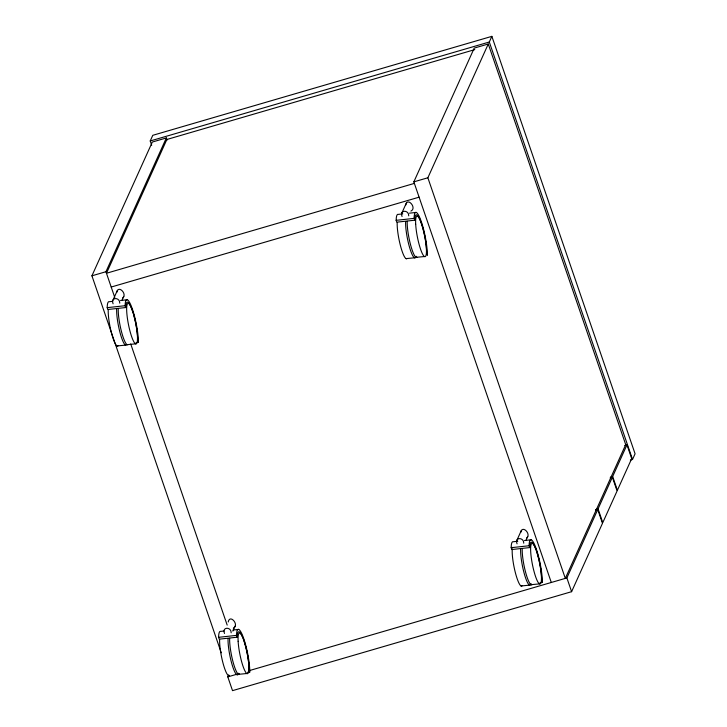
<?xml version="1.0" encoding="UTF-8"?>
<svg xmlns="http://www.w3.org/2000/svg" width="727" height="727" viewBox="0 0 727 727"><rect width="100%" height="100%" fill="white"/><g stroke="black" fill="none" stroke-linecap="round" stroke-linejoin="round"><path stroke-width="1.09" d="M113.094 303.804C110.231 297.179 119.864 296.77 119.773 303.168M116.82 292.327C118.192 284.43 127.598 294.044 122.718 298.015M224.498 633.471C221.635 626.847 231.268 626.438 231.177 632.835M228.223 621.994C229.814 613.533 239.765 625.093 233.349 628.083M408.738 215.846C408.828 209.449 399.196 209.858 402.058 216.482M405.784 205.005C407.374 196.544 417.325 208.104 410.909 211.094M523.749 543.196C523.84 536.808 514.207 537.217 517.061 543.841M520.796 532.364C522.168 524.467 531.573 534.081 526.693 538.053M151.698 145.264L150.225 140.974L152.779 135.313L491.861 36.35L635.08 453.793L632.526 459.455L630.345 460.091M221.262 652.801L91.92 275.815L152.316 142.047L166.347 137.948L167.083 140.102M114.784 297.497L105.942 271.716L166.347 137.948M112.912 300.287L117.41 290.3M121.927 300.433L123.744 296.407M551.293 582.472L413.845 181.859L474.24 48.091L488.271 44.002L625.72 444.615L565.315 578.383L427.867 177.77L488.271 44.002M401.877 212.966L406.375 202.978M632.526 459.455L489.307 42.012L491.861 36.35M232.876 631.109L235.148 626.074M595.567 510.2L597.748 509.563L602.474 523.331L571.604 591.687L232.522 690.65L227.805 676.882L228.723 674.847M516.888 540.315L521.386 530.337M525.903 540.47L527.72 536.444M571.604 591.687L566.878 577.929L597.748 509.563M612.361 477.203L617.087 490.961L602.774 522.649L598.057 508.882L612.361 477.203L610.18 477.839M626.974 444.842L631.699 458.601L617.387 490.289L612.67 476.521L626.974 444.842L624.793 445.478M150.225 140.974L489.307 42.012M474.767 49.627L166.865 139.484L106.469 273.252L414.363 183.395M91.92 275.815L105.942 271.716M413.845 181.859L427.867 177.77M111.204 287.038L419.097 197.181M610.489 477.157L612.67 476.521M595.876 509.527L598.057 508.882M227.805 676.882L239.074 673.593M248.516 670.839L566.878 577.929M402.758 213.902L398.278 214.383A24.863 4.462 78.5 0 0 396.16 220.381M409.483 213.165L416.207 212.429M414.735 220.217L396.806 222.171L396.142 220.336L414.072 218.382L414.735 220.217A22.373 4.017 78.5 0 1 420.933 222.308A22.373 4.017 78.5 0 1 426.658 253.296M112.676 301.341L109.323 301.705A24.863 4.462 78.5 0 0 107.196 307.703M120.518 300.487L127.243 299.751M136.094 342.617L138.33 342.381L137.676 340.545M517.769 541.261L513.289 541.742A24.863 4.462 78.5 0 0 511.172 547.74L511.817 549.53L529.747 547.576L529.083 545.741L511.154 547.695M524.494 540.524L531.219 539.788M540.07 582.654L542.306 582.418L541.642 580.582M224.08 631.009L220.717 631.372A24.863 4.462 78.5 0 0 218.6 637.37L219.245 639.16L237.175 637.206A22.373 4.017 78.5 0 1 242.982 638.242M233.04 630.036L238.647 629.418M218.582 637.325L236.511 635.371L237.175 637.206M247.498 672.284L249.734 672.048L249.07 670.212M416.053 257.34L424.477 256.531M406.029 258.621L414.454 257.803M127.089 344.662L135.513 343.853A20.72 3.708 78.8 0 0 133.986 315.563A20.72 3.708 78.8 0 0 126.725 311.592A20.72 3.708 78.8 0 0 135.522 343.889M117.065 345.943L125.489 345.125M531.064 584.699L539.489 583.89A20.72 3.708 78.8 0 0 537.962 555.601A20.72 3.708 78.8 0 0 530.692 551.629A20.72 3.708 78.8 0 0 539.489 583.926M521.041 585.971L529.465 585.162M238.492 674.329L246.916 673.52M426.631 253.223L427.294 255.059M130.715 343.926L227.188 625.111M125.126 305.749A24.863 4.462 78.5 0 1 132.005 308.03A24.863 4.462 78.5 0 1 138.366 342.453M125.789 307.576A22.373 4.017 78.5 0 1 133.205 313.373M133.504 314.382A22.373 4.017 78.5 0 1 137.703 340.618M118.047 345.87A20.72 3.708 78.8 0 1 111.731 333.92A20.72 3.708 78.8 0 1 108.232 309.893M126.471 345.061A20.72 3.708 78.8 0 1 120.155 333.111A20.72 3.708 78.8 0 1 116.656 309.084M128.061 344.598A20.72 3.708 78.8 0 1 121.754 332.648A20.72 3.708 78.8 0 1 118.247 308.621M414.09 218.427A24.863 4.462 78.5 0 1 420.969 220.708A24.863 4.462 78.5 0 1 427.322 255.132M407.002 258.548A20.72 3.708 78.8 0 1 400.695 246.598A20.72 3.708 78.8 0 1 397.187 222.571M416.098 256.258A20.72 3.708 78.8 0 1 409.801 248.161A20.72 3.708 78.8 0 1 405.621 221.762M417.025 257.276A20.72 3.708 78.8 0 1 410.71 245.326A20.72 3.708 78.8 0 1 407.211 221.299M236.529 635.416A24.863 4.462 78.5 0 1 243.409 637.697A24.863 4.462 78.5 0 1 249.761 672.121M243.372 639.287A22.373 4.017 78.5 0 1 249.097 670.285M229.441 675.537A20.72 3.708 78.8 0 1 223.134 663.587A20.72 3.708 78.8 0 1 219.627 639.56M238.538 673.247A20.72 3.708 78.8 0 1 232.24 665.15A20.72 3.708 78.8 0 1 228.06 638.751M239.465 674.265A20.72 3.708 78.8 0 1 233.149 662.315A20.72 3.708 78.8 0 1 229.65 638.288M529.102 545.786A24.863 4.462 78.5 0 1 535.972 548.067A24.863 4.462 78.5 0 1 542.333 582.491M529.756 547.613A22.373 4.017 78.5 0 1 535.944 549.657M536.253 550.539A22.373 4.017 78.5 0 1 538.889 559.845M539.107 560.781A22.373 4.017 78.5 0 1 541.67 580.655M511.835 549.567A22.373 4.017 78.5 0 1 511.962 547.304M522.013 585.907A20.72 3.708 78.8 0 1 515.707 573.957A20.72 3.708 78.8 0 1 512.199 549.93M531.11 583.617A20.72 3.708 78.8 0 1 524.812 575.52A20.72 3.708 78.8 0 1 520.623 549.121M532.037 584.635A20.72 3.708 78.8 0 1 525.721 572.685A20.72 3.708 78.8 0 1 522.222 548.658M125.108 305.703L107.187 307.657L107.841 309.493L125.771 307.539L125.108 305.703M415.69 224.27A20.72 3.708 78.8 0 0 424.477 256.567A20.72 3.708 78.8 0 0 422.95 228.242A20.72 3.708 78.8 0 0 415.69 224.27M238.129 641.259A20.72 3.708 78.8 0 0 246.916 673.556A20.72 3.708 78.8 0 0 245.39 645.231A20.72 3.708 78.8 0 0 238.129 641.259"/></g></svg>
